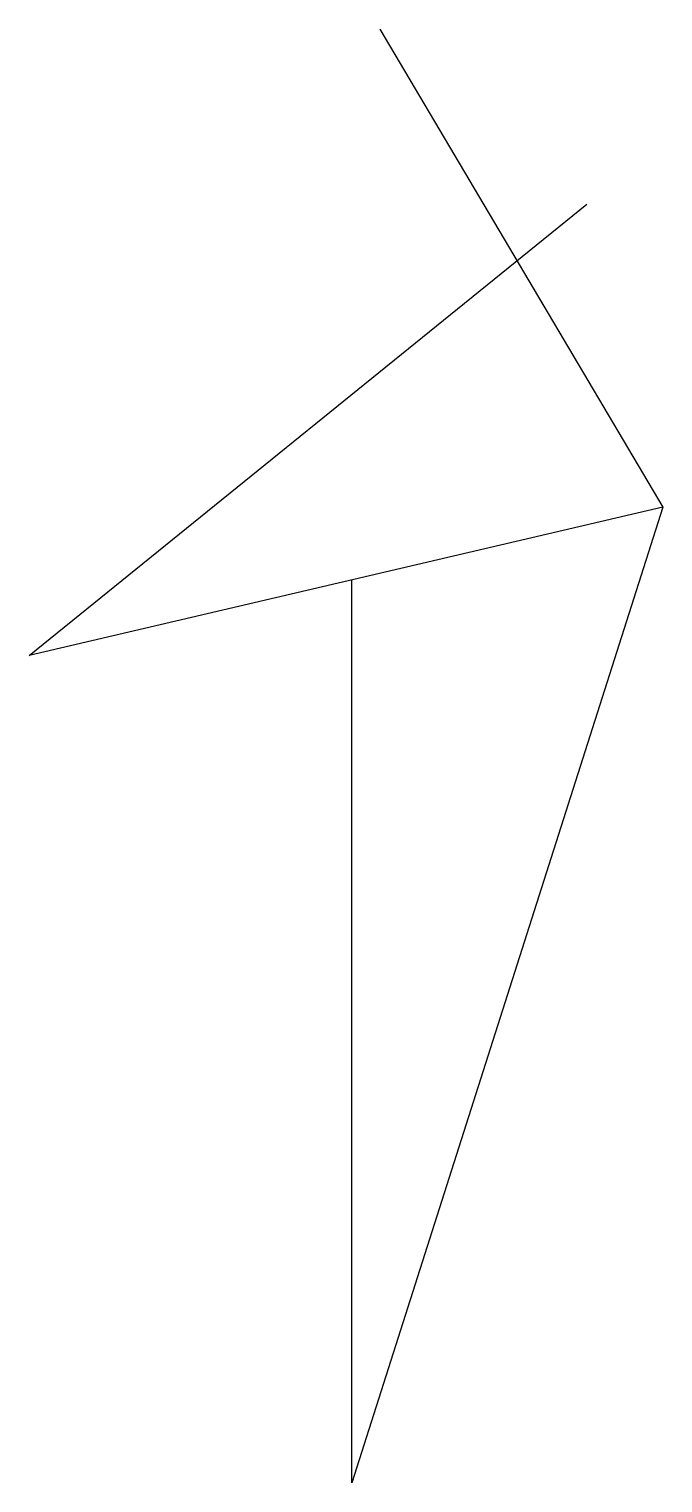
# Model space of a CAD drawing. Header units: millimetres. Extents: x -361 to 73, y -165 to 14.
# Drawn here: x -361.4 to -320.6, y -164.5 to -71 of the extents above.
import ezdxf

# ---------------------------------------------------------------- set-up
doc = ezdxf.new("R2010")
doc.units = ezdxf.units.MM

msp = doc.modelspace()

# ---------------------------------------------------------------- linework, layer by layer
for p, q in [((-338.832, -71.03, 10.5), (-338.832, -71.03, 132.746)), ((-338.832, -71.03, 71.623), (-320.609, -101.788, 71.623)), ((-361.397, -111.313, 71.623), (-325.506, -82.302, 71.623)), ((-325.506, -82.302, -1.8), (-325.506, -82.302, 120.446)), ((-320.609, -101.788, 71.623), (-361.397, -111.313, 71.623)), ((-320.609, -101.788, 71.623), (-340.625, -164.544, 71.623)), ((-320.609, -101.788, 4.2), (-320.609, -101.788, 126.446)), ((-340.625, -164.544, 71.623), (-340.625, -106.462, 71.623)), ((-361.397, -111.313, 4.2), (-361.397, -111.313, 126.446)), ((-340.625, -164.544, 4.5), (-340.625, -164.544, 126.746))]:
    msp.add_line(p, q)

doc.saveas('drawing.dxf')
